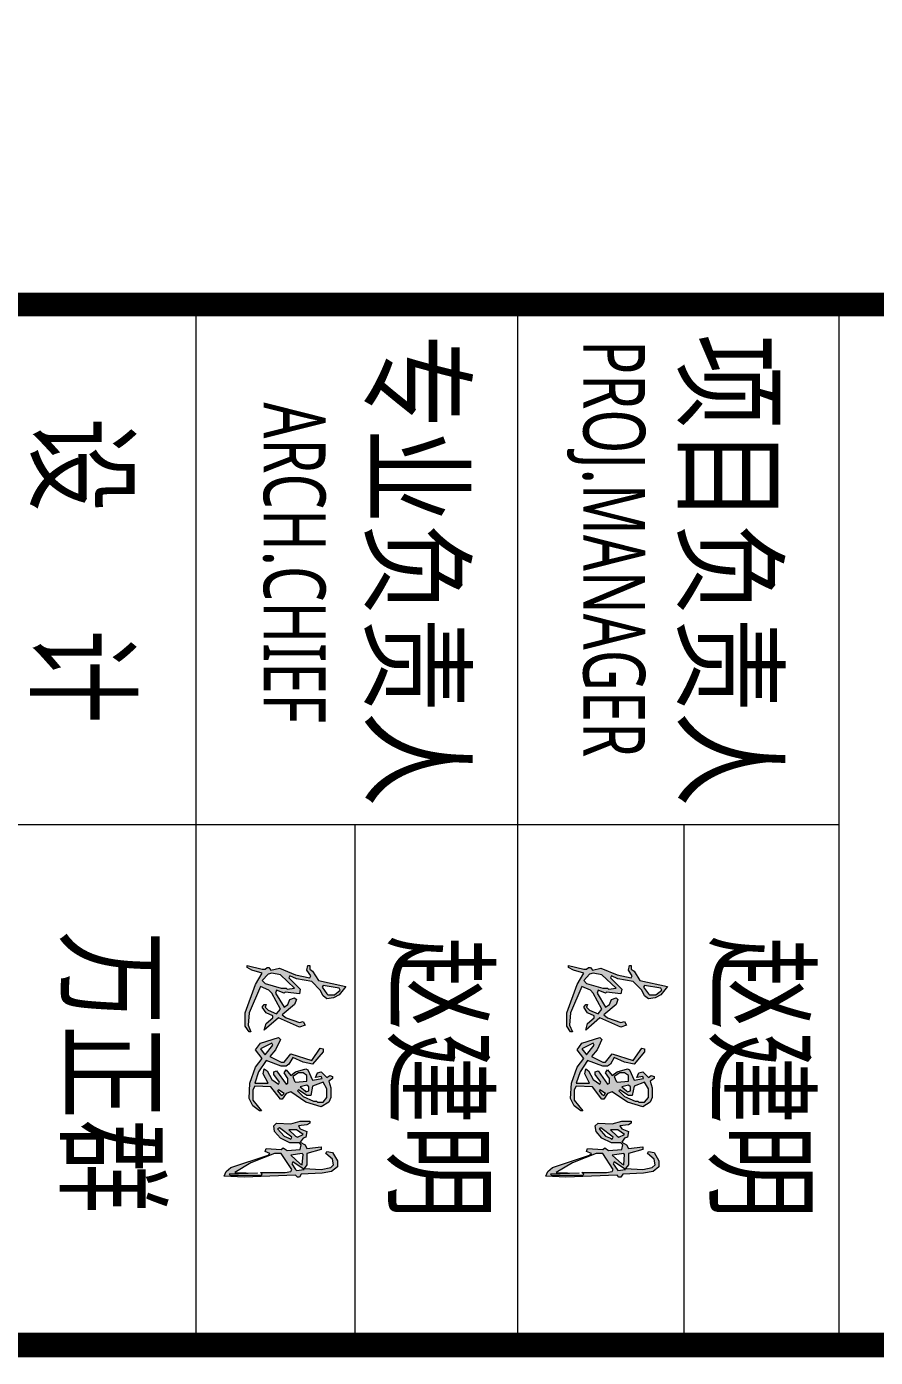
# Model space of a CAD drawing. Header units: inches. Extents: x -3733042 to -3643265, y 623859 to 997713.
# Drawn here: x -3716615 to -3711467, y 702138 to 710214 of the extents above; entities that cross this region are included whole.
import ezdxf
from ezdxf.enums import TextEntityAlignment as Align

# ---------------------------------------------------------------- set-up
doc = ezdxf.new("R2010")
doc.units = ezdxf.units.IN
doc.header["$LTSCALE"] = 1000
doc.header["$MEASUREMENT"] = 0
doc.linetypes.add('LENGSHUI', pattern=[22, 20, -1, 0, -1])
doc.layers.get('0').update_dxf_attribs({"lineweight": 18})
for name, color, linetype, lineweight in [('0-TK', 4, 'Continuous', 18), ('00签名', 7, 'LENGSHUI', 18), ('PUB_TITLE', 153, 'Continuous', 18)]:
    doc.layers.add(name, color=color, linetype=linetype, lineweight=lineweight)
doc.styles.add('-黑体', font='msyh.ttf', dxfattribs={"width": 0.7})

msp = doc.modelspace()

# ---------------------------------------------------------------- hatches: boundary and pattern name
at = {"layer": '00签名', "linetype": 'Continuous'}
h = msp.add_hatch(color=256, dxfattribs=at)
h.paths.add_polyline_path([(-3714833.9, 704366.3), (-3714816.6, 704331.7), (-3714793.6, 704314.4), (-3714753.3, 704320.2), (-3714718.7, 704337.5), (-3714678.4, 704389.3), (-3714845.4, 704423.9), (-3714880, 704481.5), (-3714897.3, 704493), (-3714897.3, 704516), (-3714908.8, 704516), (-3714914.5, 704487.2), (-3714891.5, 704452.7), (-3714897.3, 704441.2), (-3714983.7, 704458.4), (-3715081.6, 704498.8), (-3715133.4, 704487.2), (-3715144.9, 704504.5), (-3715156.5, 704504.5), (-3715168, 704493), (-3715185.3, 704493), (-3715277.4, 704516), (-3715277.4, 704504.5), (-3715248.6, 704487.2), (-3715185.3, 704470), (-3715225.6, 704400.8), (-3715288.9, 704228), (-3715288.9, 704147.4), (-3715265.9, 704112.8), (-3715254.4, 704112.8), (-3715271.7, 704153.2), (-3715265.9, 704228), (-3715196.8, 704389.3), (-3715144.9, 704366.3), (-3715127.7, 704349), (-3715075.8, 704251.1), (-3715098.9, 704222.3), (-3715150.7, 704245.3), (-3715168, 704262.6), (-3715162.2, 704279.9), (-3715173.7, 704279.9), (-3715185.3, 704262.6), (-3715162.2, 704228), (-3715121.9, 704210.8), (-3715121.9, 704199.2), (-3715162.2, 704164.7), (-3715173.7, 704124.4), (-3715087.3, 704199.2), (-3714960.6, 704141.6), (-3714926.1, 704153.2), (-3714937.6, 704176.2), (-3714960.6, 704170.4), (-3715041.3, 704199.2), (-3715064.3, 704216.5), (-3714989.4, 704279.9), (-3714977.9, 704308.7), (-3714989.4, 704320.2), (-3715018.2, 704308.7), (-3715029.7, 704279.9), (-3715052.8, 704262.6), (-3715104.6, 704349), (-3715098.9, 704366.3), (-3715052.8, 704349), (-3715047, 704354.8), (-3714960.6, 704343.2), (-3714954.9, 704372), (-3715024, 704441.2), (-3715018.2, 704452.7), (-3714977.9, 704435.4), (-3714885.7, 704418.1)], flags=0)
h.paths.add_polyline_path([(-3714816.6, 704395.1), (-3714718.7, 704377.8), (-3714712.9, 704366.3), (-3714747.5, 704337.5), (-3714787.8, 704337.5), (-3714793.6, 704343.2), (-3714822.4, 704383.6)], flags=0)
h.paths.add_polyline_path([(-3714989.4, 704377.8), (-3715035.5, 704372), (-3715041.3, 704377.8), (-3715070.1, 704377.8), (-3715168, 704406.6), (-3715185.3, 704423.9), (-3715150.7, 704464.2), (-3715127.7, 704470), (-3715075.8, 704458.4)], flags=0)
h = msp.add_hatch(color=256, dxfattribs=at)
h.paths.add_polyline_path([(-3712883.9, 704366.3), (-3712866.6, 704331.7), (-3712843.6, 704314.4), (-3712803.3, 704320.2), (-3712768.7, 704337.5), (-3712728.4, 704389.3), (-3712895.4, 704423.9), (-3712930, 704481.5), (-3712947.3, 704493), (-3712947.3, 704516), (-3712958.8, 704516), (-3712964.5, 704487.2), (-3712941.5, 704452.7), (-3712947.3, 704441.2), (-3713033.7, 704458.4), (-3713131.6, 704498.8), (-3713183.4, 704487.2), (-3713194.9, 704504.5), (-3713206.5, 704504.5), (-3713218, 704493), (-3713235.3, 704493), (-3713327.4, 704516), (-3713327.4, 704504.5), (-3713298.6, 704487.2), (-3713235.3, 704470), (-3713275.6, 704400.8), (-3713338.9, 704228), (-3713338.9, 704147.4), (-3713315.9, 704112.8), (-3713304.4, 704112.8), (-3713321.7, 704153.2), (-3713315.9, 704228), (-3713246.8, 704389.3), (-3713194.9, 704366.3), (-3713177.7, 704349), (-3713125.8, 704251.1), (-3713148.9, 704222.3), (-3713200.7, 704245.3), (-3713218, 704262.6), (-3713212.2, 704279.9), (-3713223.7, 704279.9), (-3713235.3, 704262.6), (-3713212.2, 704228), (-3713171.9, 704210.8), (-3713171.9, 704199.2), (-3713212.2, 704164.7), (-3713223.7, 704124.4), (-3713137.3, 704199.2), (-3713010.6, 704141.6), (-3712976.1, 704153.2), (-3712987.6, 704176.2), (-3713010.6, 704170.4), (-3713091.3, 704199.2), (-3713114.3, 704216.5), (-3713039.4, 704279.9), (-3713027.9, 704308.7), (-3713039.4, 704320.2), (-3713068.2, 704308.7), (-3713079.7, 704279.9), (-3713102.8, 704262.6), (-3713154.6, 704349), (-3713148.9, 704366.3), (-3713102.8, 704349), (-3713097, 704354.8), (-3713010.6, 704343.2), (-3713004.9, 704372), (-3713074, 704441.2), (-3713068.2, 704452.7), (-3713027.9, 704435.4), (-3712935.7, 704418.1)], flags=0)
h.paths.add_polyline_path([(-3712866.6, 704395.1), (-3712768.7, 704377.8), (-3712762.9, 704366.3), (-3712797.5, 704337.5), (-3712837.8, 704337.5), (-3712843.6, 704343.2), (-3712872.4, 704383.6)], flags=0)
h.paths.add_polyline_path([(-3713039.4, 704377.8), (-3713085.5, 704372), (-3713091.3, 704377.8), (-3713120.1, 704377.8), (-3713218, 704406.6), (-3713235.3, 704423.9), (-3713200.7, 704464.2), (-3713177.7, 704470), (-3713125.8, 704458.4)], flags=0)
h = msp.add_hatch(color=256, dxfattribs=at)
h.paths.add_polyline_path([(-3714782.1, 703686.6), (-3714770.5, 703715.4), (-3714770.5, 703773), (-3714782.1, 703813.3), (-3714759, 703830.6), (-3714759, 703842.1), (-3714776.3, 703847.9), (-3714793.6, 703836.4), (-3714828.1, 703870.9), (-3714851.2, 703865.2), (-3714862.7, 703836.4), (-3714828.1, 703842.1), (-3714822.4, 703830.6), (-3714880, 703819.1), (-3714908.8, 703882.4), (-3714920.3, 703888.2), (-3714983.7, 703870.9), (-3715012.5, 703847.9), (-3715041.3, 703882.4), (-3715052.8, 703865.2), (-3715029.7, 703830.6), (-3715029.7, 703801.8), (-3715041.3, 703796), (-3715098.9, 703876.7), (-3715116.1, 703870.9), (-3715116.1, 703853.6), (-3715081.6, 703807.6), (-3715087.3, 703796), (-3715127.7, 703824.8), (-3715156.5, 703876.7), (-3715173.7, 703888.2), (-3715179.5, 703859.4), (-3715150.7, 703801.8), (-3715231.3, 703801.8), (-3715208.3, 703870.9), (-3715162.2, 703940), (-3715070.1, 703905.5), (-3715041.3, 703905.5), (-3715024, 703917), (-3715000.9, 703957.3), (-3714937.6, 703928.5), (-3714880, 703917), (-3714816.6, 703991.9), (-3714816.6, 704009.2), (-3714833.9, 704014.9), (-3714885.7, 703940), (-3715012.5, 703980.4), (-3715052.8, 703928.5), (-3715070.1, 703928.5), (-3715139.2, 703963.1), (-3715104.6, 704003.4), (-3715075.8, 704066.8), (-3715087.3, 704078.3), (-3715196.8, 704043.7), (-3715225.6, 704003.4), (-3715185.3, 703951.6), (-3715225.6, 703899.7), (-3715260.1, 703801.8), (-3715265.9, 703709.6), (-3715242.9, 703663.6), (-3715202.5, 703634.8), (-3715191, 703634.8), (-3715242.9, 703698.1), (-3715242.9, 703761.5), (-3715231.3, 703784.5), (-3715133.4, 703778.8), (-3715075.8, 703703.9), (-3715064.3, 703703.9), (-3715041.3, 703738.4), (-3715012.5, 703750), (-3714920.3, 703686.6), (-3714828.1, 703657.8)], flags=0)
h.paths.add_polyline_path([(-3714816.6, 703807.6), (-3714793.6, 703767.2), (-3714793.6, 703715.4), (-3714816.6, 703686.6), (-3714851.2, 703686.6), (-3714856.9, 703692.4), (-3714874.2, 703692.4), (-3714937.6, 703721.2), (-3714972.1, 703755.7), (-3714966.4, 703761.5), (-3714914.5, 703726.9), (-3714891.5, 703726.9), (-3714880, 703784.5)], flags=0)
h.paths.add_polyline_path([(-3714914.5, 703813.3), (-3714983.7, 703807.6), (-3714989.4, 703813.3), (-3715000.9, 703842.1), (-3714966.4, 703865.2), (-3714937.6, 703865.2), (-3714914.5, 703847.9)], flags=0)
h.paths.add_polyline_path([(-3714903, 703778.8), (-3714903, 703755.7), (-3714920.3, 703750), (-3714926.1, 703755.7), (-3714954.9, 703778.8), (-3714914.5, 703790.3)], flags=0)
h.paths.add_polyline_path([(-3715052.8, 703738.4), (-3715064.3, 703726.9), (-3715075.8, 703732.7), (-3715093.1, 703755.7), (-3715087.3, 703761.5)], flags=0)
h.paths.add_polyline_path([(-3715121.9, 704032.2), (-3715168, 703974.6), (-3715173.7, 703980.4), (-3715196.8, 704009.2), (-3715127.7, 704043.7)], flags=0)
h.paths.add_polyline_path([(-3714828.1, 703398.6), (-3714828.1, 703415.9), (-3714914.5, 703404.4), (-3714926.1, 703427.4), (-3714954.9, 703444.7), (-3714937.6, 703467.7), (-3714920.3, 703473.5), (-3714914.5, 703508), (-3714954.9, 703525.3), (-3714966.4, 703542.6), (-3714914.5, 703548.4), (-3714897.3, 703559.9), (-3714897.3, 703571.4), (-3714954.9, 703571.4), (-3715012.5, 703554.1), (-3715098.9, 703559.9), (-3715116.1, 703542.6), (-3715110.4, 703508), (-3715075.8, 703467.7), (-3715018.2, 703438.9), (-3714960.6, 703438.9), (-3714949.1, 703427.4), (-3714954.9, 703398.6), (-3715035.5, 703392.8), (-3715058.5, 703410.1), (-3715070.1, 703398.6), (-3715162.2, 703404.4), (-3715168, 703387.1), (-3715139.2, 703375.6), (-3715150.7, 703364), (-3715375.3, 703289.2), (-3715404.1, 703266.1), (-3715415.7, 703237.3), (-3715294.7, 703231.6), (-3714983.7, 703243.1), (-3714972.1, 703231.6), (-3714960.6, 703231.6), (-3714949.1, 703248.8), (-3714822.4, 703254.6), (-3714764.8, 703266.1), (-3714730.2, 703294.9), (-3714730.2, 703329.5), (-3714759, 703381.3), (-3714793.6, 703387.1), (-3714799.3, 703375.6), (-3714759, 703341), (-3714753.3, 703306.4), (-3714770.5, 703289.2), (-3714828.1, 703277.6), (-3714931.8, 703283.4), (-3714914.5, 703306.4), (-3714914.5, 703375.6)], flags=0)
h.paths.add_polyline_path([(-3714937.6, 703369.8), (-3714943.3, 703306.4), (-3714954.9, 703312.2), (-3715012.5, 703364), (-3714943.3, 703375.6)], flags=0)
h.paths.add_polyline_path([(-3714972.1, 703473.5), (-3714983.7, 703479.2), (-3715024, 703519.6), (-3714977.9, 703519.6), (-3714937.6, 703490.8)], flags=0)
h.paths.add_polyline_path([(-3714931.8, 703277.6), (-3714977.9, 703271.9), (-3714983.7, 703277.6), (-3715006.7, 703312.2), (-3715000.9, 703323.7)], flags=0)
h.paths.add_polyline_path([(-3715012.5, 703462), (-3715024, 703467.7), (-3715052.8, 703479.2), (-3715093.1, 703525.3), (-3715081.6, 703531.1), (-3715006.7, 703473.5)], flags=0)
h.paths.add_polyline_path([(-3715006.7, 703277.6), (-3715012.5, 703266.1), (-3715047, 703260.4), (-3715196.8, 703260.4), (-3715185.3, 703248.8), (-3715191, 703243.1), (-3715381.1, 703243.1), (-3715386.9, 703248.8), (-3715214.1, 703254.6), (-3715352.3, 703260.4), (-3715254.4, 703318), (-3715110.4, 703375.6), (-3715070.1, 703375.6)], flags=0)
h = msp.add_hatch(color=256, dxfattribs=at)
h.paths.add_polyline_path([(-3712832.1, 703686.6), (-3712820.5, 703715.4), (-3712820.5, 703773), (-3712832.1, 703813.3), (-3712809, 703830.6), (-3712809, 703842.1), (-3712826.3, 703847.9), (-3712843.6, 703836.4), (-3712878.1, 703870.9), (-3712901.2, 703865.2), (-3712912.7, 703836.4), (-3712878.1, 703842.1), (-3712872.4, 703830.6), (-3712930, 703819.1), (-3712958.8, 703882.4), (-3712970.3, 703888.2), (-3713033.7, 703870.9), (-3713062.5, 703847.9), (-3713091.3, 703882.4), (-3713102.8, 703865.2), (-3713079.7, 703830.6), (-3713079.7, 703801.8), (-3713091.3, 703796), (-3713148.9, 703876.7), (-3713166.1, 703870.9), (-3713166.1, 703853.6), (-3713131.6, 703807.6), (-3713137.3, 703796), (-3713177.7, 703824.8), (-3713206.5, 703876.7), (-3713223.7, 703888.2), (-3713229.5, 703859.4), (-3713200.7, 703801.8), (-3713281.3, 703801.8), (-3713258.3, 703870.9), (-3713212.2, 703940), (-3713120.1, 703905.5), (-3713091.3, 703905.5), (-3713074, 703917), (-3713050.9, 703957.3), (-3712987.6, 703928.5), (-3712930, 703917), (-3712866.6, 703991.9), (-3712866.6, 704009.2), (-3712883.9, 704014.9), (-3712935.7, 703940), (-3713062.5, 703980.4), (-3713102.8, 703928.5), (-3713120.1, 703928.5), (-3713189.2, 703963.1), (-3713154.6, 704003.4), (-3713125.8, 704066.8), (-3713137.3, 704078.3), (-3713246.8, 704043.7), (-3713275.6, 704003.4), (-3713235.3, 703951.6), (-3713275.6, 703899.7), (-3713310.1, 703801.8), (-3713315.9, 703709.6), (-3713292.9, 703663.6), (-3713252.5, 703634.8), (-3713241, 703634.8), (-3713292.9, 703698.1), (-3713292.9, 703761.5), (-3713281.3, 703784.5), (-3713183.4, 703778.8), (-3713125.8, 703703.9), (-3713114.3, 703703.9), (-3713091.3, 703738.4), (-3713062.5, 703750), (-3712970.3, 703686.6), (-3712878.1, 703657.8)], flags=0)
h.paths.add_polyline_path([(-3712866.6, 703807.6), (-3712843.6, 703767.2), (-3712843.6, 703715.4), (-3712866.6, 703686.6), (-3712901.2, 703686.6), (-3712906.9, 703692.4), (-3712924.2, 703692.4), (-3712987.6, 703721.2), (-3713022.1, 703755.7), (-3713016.4, 703761.5), (-3712964.5, 703726.9), (-3712941.5, 703726.9), (-3712930, 703784.5)], flags=0)
h.paths.add_polyline_path([(-3712964.5, 703813.3), (-3713033.7, 703807.6), (-3713039.4, 703813.3), (-3713050.9, 703842.1), (-3713016.4, 703865.2), (-3712987.6, 703865.2), (-3712964.5, 703847.9)], flags=0)
h.paths.add_polyline_path([(-3712953, 703778.8), (-3712953, 703755.7), (-3712970.3, 703750), (-3712976.1, 703755.7), (-3713004.9, 703778.8), (-3712964.5, 703790.3)], flags=0)
h.paths.add_polyline_path([(-3713102.8, 703738.4), (-3713114.3, 703726.9), (-3713125.8, 703732.7), (-3713143.1, 703755.7), (-3713137.3, 703761.5)], flags=0)
h.paths.add_polyline_path([(-3713171.9, 704032.2), (-3713218, 703974.6), (-3713223.7, 703980.4), (-3713246.8, 704009.2), (-3713177.7, 704043.7)], flags=0)
h.paths.add_polyline_path([(-3712878.1, 703398.6), (-3712878.1, 703415.9), (-3712964.5, 703404.4), (-3712976.1, 703427.4), (-3713004.9, 703444.7), (-3712987.6, 703467.7), (-3712970.3, 703473.5), (-3712964.5, 703508), (-3713004.9, 703525.3), (-3713016.4, 703542.6), (-3712964.5, 703548.4), (-3712947.3, 703559.9), (-3712947.3, 703571.4), (-3713004.9, 703571.4), (-3713062.5, 703554.1), (-3713148.9, 703559.9), (-3713166.1, 703542.6), (-3713160.4, 703508), (-3713125.8, 703467.7), (-3713068.2, 703438.9), (-3713010.6, 703438.9), (-3712999.1, 703427.4), (-3713004.9, 703398.6), (-3713085.5, 703392.8), (-3713108.5, 703410.1), (-3713120.1, 703398.6), (-3713212.2, 703404.4), (-3713218, 703387.1), (-3713189.2, 703375.6), (-3713200.7, 703364), (-3713425.3, 703289.2), (-3713454.1, 703266.1), (-3713465.7, 703237.3), (-3713344.7, 703231.6), (-3713033.7, 703243.1), (-3713022.1, 703231.6), (-3713010.6, 703231.6), (-3712999.1, 703248.8), (-3712872.4, 703254.6), (-3712814.8, 703266.1), (-3712780.2, 703294.9), (-3712780.2, 703329.5), (-3712809, 703381.3), (-3712843.6, 703387.1), (-3712849.3, 703375.6), (-3712809, 703341), (-3712803.3, 703306.4), (-3712820.5, 703289.2), (-3712878.1, 703277.6), (-3712981.8, 703283.4), (-3712964.5, 703306.4), (-3712964.5, 703375.6)], flags=0)
h.paths.add_polyline_path([(-3712987.6, 703369.8), (-3712993.3, 703306.4), (-3713004.9, 703312.2), (-3713062.5, 703364), (-3712993.3, 703375.6)], flags=0)
h.paths.add_polyline_path([(-3713022.1, 703473.5), (-3713033.7, 703479.2), (-3713074, 703519.6), (-3713027.9, 703519.6), (-3712987.6, 703490.8)], flags=0)
h.paths.add_polyline_path([(-3712981.8, 703277.6), (-3713027.9, 703271.9), (-3713033.7, 703277.6), (-3713056.7, 703312.2), (-3713050.9, 703323.7)], flags=0)
h.paths.add_polyline_path([(-3713062.5, 703462), (-3713074, 703467.7), (-3713102.8, 703479.2), (-3713143.1, 703525.3), (-3713131.6, 703531.1), (-3713056.7, 703473.5)], flags=0)
h.paths.add_polyline_path([(-3713056.7, 703277.6), (-3713062.5, 703266.1), (-3713097, 703260.4), (-3713246.8, 703260.4), (-3713235.3, 703248.8), (-3713241, 703243.1), (-3713431.1, 703243.1), (-3713436.9, 703248.8), (-3713264.1, 703254.6), (-3713402.3, 703260.4), (-3713304.4, 703318), (-3713160.4, 703375.6), (-3713120.1, 703375.6)], flags=0)

# ---------------------------------------------------------------- linework, layer by layer
at = {"layer": '0-TK'}
msp.add_lwpolyline([(-3730864.6, 708526.8, 144, 144, 0), (-3670864.6, 708526.8, 144, 144, 0)], format="xyseb", dxfattribs=at)
at = {"layer": '00签名', "linetype": 'Continuous'}
for points in [[(-3715254.4, 704112.8), (-3715265.9, 704112.8), (-3715288.9, 704147.4), (-3715288.9, 704228), (-3715225.6, 704400.8), (-3715185.3, 704470), (-3715248.6, 704487.2), (-3715277.4, 704504.5), (-3715277.4, 704516), (-3715185.3, 704493), (-3715168, 704493), (-3715156.5, 704504.5), (-3715144.9, 704504.5), (-3715133.4, 704487.2), (-3715081.6, 704498.8), (-3714983.7, 704458.4), (-3714897.3, 704441.2), (-3714891.5, 704452.7), (-3714914.5, 704487.2), (-3714908.8, 704516), (-3714897.3, 704516), (-3714897.3, 704493), (-3714880, 704481.5), (-3714845.4, 704423.9), (-3714678.4, 704389.3), (-3714718.7, 704337.5), (-3714753.3, 704320.2), (-3714793.6, 704314.4), (-3714816.6, 704331.7), (-3714833.9, 704366.3), (-3714885.7, 704418.1), (-3714977.9, 704435.4), (-3715018.2, 704452.7), (-3715024, 704441.2), (-3714954.9, 704372), (-3714960.6, 704343.2), (-3715047, 704354.8), (-3715052.8, 704349), (-3715098.9, 704366.3), (-3715104.6, 704349), (-3715052.8, 704262.6), (-3715029.7, 704279.9), (-3715018.2, 704308.7), (-3714989.4, 704320.2), (-3714977.9, 704308.7), (-3714989.4, 704279.9), (-3715064.3, 704216.5), (-3715041.3, 704199.2), (-3714960.6, 704170.4), (-3714937.6, 704176.2), (-3714926.1, 704153.2), (-3714960.6, 704141.6), (-3715087.3, 704199.2), (-3715173.7, 704124.4), (-3715162.2, 704164.7), (-3715121.9, 704199.2), (-3715121.9, 704210.8), (-3715162.2, 704228), (-3715185.3, 704262.6), (-3715173.7, 704279.9), (-3715162.2, 704279.9), (-3715168, 704262.6), (-3715150.7, 704245.3), (-3715098.9, 704222.3), (-3715075.8, 704251.1), (-3715127.7, 704349), (-3715144.9, 704366.3), (-3715196.8, 704389.3), (-3715265.9, 704228), (-3715271.7, 704153.2), (-3715254.4, 704112.8)], [(-3713304.4, 704112.8), (-3713315.9, 704112.8), (-3713338.9, 704147.4), (-3713338.9, 704228), (-3713275.6, 704400.8), (-3713235.3, 704470), (-3713298.6, 704487.2), (-3713327.4, 704504.5), (-3713327.4, 704516), (-3713235.3, 704493), (-3713218, 704493), (-3713206.5, 704504.5), (-3713194.9, 704504.5), (-3713183.4, 704487.2), (-3713131.6, 704498.8), (-3713033.7, 704458.4), (-3712947.3, 704441.2), (-3712941.5, 704452.7), (-3712964.5, 704487.2), (-3712958.8, 704516), (-3712947.3, 704516), (-3712947.3, 704493), (-3712930, 704481.5), (-3712895.4, 704423.9), (-3712728.4, 704389.3), (-3712768.7, 704337.5), (-3712803.3, 704320.2), (-3712843.6, 704314.4), (-3712866.6, 704331.7), (-3712883.9, 704366.3), (-3712935.7, 704418.1), (-3713027.9, 704435.4), (-3713068.2, 704452.7), (-3713074, 704441.2), (-3713004.9, 704372), (-3713010.6, 704343.2), (-3713097, 704354.8), (-3713102.8, 704349), (-3713148.9, 704366.3), (-3713154.6, 704349), (-3713102.8, 704262.6), (-3713079.7, 704279.9), (-3713068.2, 704308.7), (-3713039.4, 704320.2), (-3713027.9, 704308.7), (-3713039.4, 704279.9), (-3713114.3, 704216.5), (-3713091.3, 704199.2), (-3713010.6, 704170.4), (-3712987.6, 704176.2), (-3712976.1, 704153.2), (-3713010.6, 704141.6), (-3713137.3, 704199.2), (-3713223.7, 704124.4), (-3713212.2, 704164.7), (-3713171.9, 704199.2), (-3713171.9, 704210.8), (-3713212.2, 704228), (-3713235.3, 704262.6), (-3713223.7, 704279.9), (-3713212.2, 704279.9), (-3713218, 704262.6), (-3713200.7, 704245.3), (-3713148.9, 704222.3), (-3713125.8, 704251.1), (-3713177.7, 704349), (-3713194.9, 704366.3), (-3713246.8, 704389.3), (-3713315.9, 704228), (-3713321.7, 704153.2), (-3713304.4, 704112.8)], [(-3715041.3, 704377.8), (-3715035.5, 704372), (-3714989.4, 704377.8), (-3715075.8, 704458.4), (-3715127.7, 704470), (-3715150.7, 704464.2), (-3715185.3, 704423.9), (-3715168, 704406.6), (-3715070.1, 704377.8), (-3715041.3, 704377.8)], [(-3713091.3, 704377.8), (-3713085.5, 704372), (-3713039.4, 704377.8), (-3713125.8, 704458.4), (-3713177.7, 704470), (-3713200.7, 704464.2), (-3713235.3, 704423.9), (-3713218, 704406.6), (-3713120.1, 704377.8), (-3713091.3, 704377.8)], [(-3714793.6, 704343.2), (-3714787.8, 704337.5), (-3714747.5, 704337.5), (-3714712.9, 704366.3), (-3714718.7, 704377.8), (-3714816.6, 704395.1), (-3714822.4, 704383.6), (-3714793.6, 704343.2)], [(-3712843.6, 704343.2), (-3712837.8, 704337.5), (-3712797.5, 704337.5), (-3712762.9, 704366.3), (-3712768.7, 704377.8), (-3712866.6, 704395.1), (-3712872.4, 704383.6), (-3712843.6, 704343.2)], [(-3715191, 703634.8), (-3715202.5, 703634.8), (-3715242.9, 703663.6), (-3715265.9, 703709.6), (-3715260.1, 703801.8), (-3715225.6, 703899.7), (-3715185.3, 703951.6), (-3715225.6, 704003.4), (-3715196.8, 704043.7), (-3715087.3, 704078.3), (-3715075.8, 704066.8), (-3715104.6, 704003.4), (-3715139.2, 703963.1), (-3715070.1, 703928.5), (-3715052.8, 703928.5), (-3715012.5, 703980.4), (-3714885.7, 703940), (-3714833.9, 704014.9), (-3714816.6, 704009.2), (-3714816.6, 703991.9), (-3714880, 703917), (-3714937.6, 703928.5), (-3715000.9, 703957.3), (-3715024, 703917), (-3715041.3, 703905.5), (-3715070.1, 703905.5), (-3715162.2, 703940), (-3715208.3, 703870.9), (-3715231.3, 703801.8), (-3715150.7, 703801.8), (-3715179.5, 703859.4), (-3715173.7, 703888.2), (-3715156.5, 703876.7), (-3715127.7, 703824.8), (-3715087.3, 703796), (-3715081.6, 703807.6), (-3715116.1, 703853.6), (-3715116.1, 703870.9), (-3715098.9, 703876.7), (-3715041.3, 703796), (-3715029.7, 703801.8), (-3715029.7, 703830.6), (-3715052.8, 703865.2), (-3715041.3, 703882.4), (-3715012.5, 703847.9), (-3714983.7, 703870.9), (-3714920.3, 703888.2), (-3714908.8, 703882.4), (-3714880, 703819.1), (-3714822.4, 703830.6), (-3714828.1, 703842.1), (-3714862.7, 703836.4), (-3714851.2, 703865.2), (-3714828.1, 703870.9), (-3714793.6, 703836.4), (-3714776.3, 703847.9), (-3714759, 703842.1), (-3714759, 703830.6), (-3714782.1, 703813.3), (-3714770.5, 703773), (-3714770.5, 703715.4), (-3714782.1, 703686.6), (-3714828.1, 703657.8), (-3714920.3, 703686.6), (-3715012.5, 703750), (-3715041.3, 703738.4), (-3715064.3, 703703.9), (-3715075.8, 703703.9), (-3715133.4, 703778.8), (-3715231.3, 703784.5), (-3715242.9, 703761.5), (-3715242.9, 703698.1), (-3715191, 703634.8)], [(-3715173.7, 703980.4), (-3715168, 703974.6), (-3715121.9, 704032.2), (-3715127.7, 704043.7), (-3715196.8, 704009.2), (-3715173.7, 703980.4)], [(-3713241, 703634.8), (-3713252.5, 703634.8), (-3713292.9, 703663.6), (-3713315.9, 703709.6), (-3713310.1, 703801.8), (-3713275.6, 703899.7), (-3713235.3, 703951.6), (-3713275.6, 704003.4), (-3713246.8, 704043.7), (-3713137.3, 704078.3), (-3713125.8, 704066.8), (-3713154.6, 704003.4), (-3713189.2, 703963.1), (-3713120.1, 703928.5), (-3713102.8, 703928.5), (-3713062.5, 703980.4), (-3712935.7, 703940), (-3712883.9, 704014.9), (-3712866.6, 704009.2), (-3712866.6, 703991.9), (-3712930, 703917), (-3712987.6, 703928.5), (-3713050.9, 703957.3), (-3713074, 703917), (-3713091.3, 703905.5), (-3713120.1, 703905.5), (-3713212.2, 703940), (-3713258.3, 703870.9), (-3713281.3, 703801.8), (-3713200.7, 703801.8), (-3713229.5, 703859.4), (-3713223.7, 703888.2), (-3713206.5, 703876.7), (-3713177.7, 703824.8), (-3713137.3, 703796), (-3713131.6, 703807.6), (-3713166.1, 703853.6), (-3713166.1, 703870.9), (-3713148.9, 703876.7), (-3713091.3, 703796), (-3713079.7, 703801.8), (-3713079.7, 703830.6), (-3713102.8, 703865.2), (-3713091.3, 703882.4), (-3713062.5, 703847.9), (-3713033.7, 703870.9), (-3712970.3, 703888.2), (-3712958.8, 703882.4), (-3712930, 703819.1), (-3712872.4, 703830.6), (-3712878.1, 703842.1), (-3712912.7, 703836.4), (-3712901.2, 703865.2), (-3712878.1, 703870.9), (-3712843.6, 703836.4), (-3712826.3, 703847.9), (-3712809, 703842.1), (-3712809, 703830.6), (-3712832.1, 703813.3), (-3712820.5, 703773), (-3712820.5, 703715.4), (-3712832.1, 703686.6), (-3712878.1, 703657.8), (-3712970.3, 703686.6), (-3713062.5, 703750), (-3713091.3, 703738.4), (-3713114.3, 703703.9), (-3713125.8, 703703.9), (-3713183.4, 703778.8), (-3713281.3, 703784.5), (-3713292.9, 703761.5), (-3713292.9, 703698.1), (-3713241, 703634.8)], [(-3713223.7, 703980.4), (-3713218, 703974.6), (-3713171.9, 704032.2), (-3713177.7, 704043.7), (-3713246.8, 704009.2), (-3713223.7, 703980.4)], [(-3714989.4, 703813.3), (-3714983.7, 703807.6), (-3714914.5, 703813.3), (-3714914.5, 703847.9), (-3714937.6, 703865.2), (-3714966.4, 703865.2), (-3715000.9, 703842.1), (-3714989.4, 703813.3)], [(-3713039.4, 703813.3), (-3713033.7, 703807.6), (-3712964.5, 703813.3), (-3712964.5, 703847.9), (-3712987.6, 703865.2), (-3713016.4, 703865.2), (-3713050.9, 703842.1), (-3713039.4, 703813.3)], [(-3714856.9, 703692.4), (-3714851.2, 703686.6), (-3714816.6, 703686.6), (-3714793.6, 703715.4), (-3714793.6, 703767.2), (-3714816.6, 703807.6), (-3714880, 703784.5), (-3714891.5, 703726.9), (-3714914.5, 703726.9), (-3714966.4, 703761.5), (-3714972.1, 703755.7), (-3714937.6, 703721.2), (-3714874.2, 703692.4), (-3714856.9, 703692.4)], [(-3714926.1, 703755.7), (-3714920.3, 703750), (-3714903, 703755.7), (-3714903, 703778.8), (-3714914.5, 703790.3), (-3714954.9, 703778.8), (-3714926.1, 703755.7)], [(-3712906.9, 703692.4), (-3712901.2, 703686.6), (-3712866.6, 703686.6), (-3712843.6, 703715.4), (-3712843.6, 703767.2), (-3712866.6, 703807.6), (-3712930, 703784.5), (-3712941.5, 703726.9), (-3712964.5, 703726.9), (-3713016.4, 703761.5), (-3713022.1, 703755.7), (-3712987.6, 703721.2), (-3712924.2, 703692.4), (-3712906.9, 703692.4)], [(-3712976.1, 703755.7), (-3712970.3, 703750), (-3712953, 703755.7), (-3712953, 703778.8), (-3712964.5, 703790.3), (-3713004.9, 703778.8), (-3712976.1, 703755.7)], [(-3715075.8, 703732.7), (-3715064.3, 703726.9), (-3715052.8, 703738.4), (-3715087.3, 703761.5), (-3715093.1, 703755.7), (-3715075.8, 703732.7)], [(-3713125.8, 703732.7), (-3713114.3, 703726.9), (-3713102.8, 703738.4), (-3713137.3, 703761.5), (-3713143.1, 703755.7), (-3713125.8, 703732.7)], [(-3714960.6, 703231.6), (-3714972.1, 703231.6), (-3714983.7, 703243.1), (-3715294.7, 703231.6), (-3715415.7, 703237.3), (-3715404.1, 703266.1), (-3715375.3, 703289.2), (-3715150.7, 703364), (-3715139.2, 703375.6), (-3715168, 703387.1), (-3715162.2, 703404.4), (-3715070.1, 703398.6), (-3715058.5, 703410.1), (-3715035.5, 703392.8), (-3714954.9, 703398.6), (-3714949.1, 703427.4), (-3714960.6, 703438.9), (-3715018.2, 703438.9), (-3715075.8, 703467.7), (-3715110.4, 703508), (-3715116.1, 703542.6), (-3715098.9, 703559.9), (-3715012.5, 703554.1), (-3714954.9, 703571.4), (-3714897.3, 703571.4), (-3714897.3, 703559.9), (-3714914.5, 703548.4), (-3714966.4, 703542.6), (-3714954.9, 703525.3), (-3714914.5, 703508), (-3714920.3, 703473.5), (-3714937.6, 703467.7), (-3714954.9, 703444.7), (-3714926.1, 703427.4), (-3714914.5, 703404.4), (-3714828.1, 703415.9), (-3714828.1, 703398.6), (-3714914.5, 703375.6), (-3714914.5, 703306.4), (-3714931.8, 703283.4), (-3714828.1, 703277.6), (-3714770.5, 703289.2), (-3714753.3, 703306.4), (-3714759, 703341), (-3714799.3, 703375.6), (-3714793.6, 703387.1), (-3714759, 703381.3), (-3714730.2, 703329.5), (-3714730.2, 703294.9), (-3714764.8, 703266.1), (-3714822.4, 703254.6), (-3714949.1, 703248.8), (-3714960.6, 703231.6)], [(-3713010.6, 703231.6), (-3713022.1, 703231.6), (-3713033.7, 703243.1), (-3713344.7, 703231.6), (-3713465.7, 703237.3), (-3713454.1, 703266.1), (-3713425.3, 703289.2), (-3713200.7, 703364), (-3713189.2, 703375.6), (-3713218, 703387.1), (-3713212.2, 703404.4), (-3713120.1, 703398.6), (-3713108.5, 703410.1), (-3713085.5, 703392.8), (-3713004.9, 703398.6), (-3712999.1, 703427.4), (-3713010.6, 703438.9), (-3713068.2, 703438.9), (-3713125.8, 703467.7), (-3713160.4, 703508), (-3713166.1, 703542.6), (-3713148.9, 703559.9), (-3713062.5, 703554.1), (-3713004.9, 703571.4), (-3712947.3, 703571.4), (-3712947.3, 703559.9), (-3712964.5, 703548.4), (-3713016.4, 703542.6), (-3713004.9, 703525.3), (-3712964.5, 703508), (-3712970.3, 703473.5), (-3712987.6, 703467.7), (-3713004.9, 703444.7), (-3712976.1, 703427.4), (-3712964.5, 703404.4), (-3712878.1, 703415.9), (-3712878.1, 703398.6), (-3712964.5, 703375.6), (-3712964.5, 703306.4), (-3712981.8, 703283.4), (-3712878.1, 703277.6), (-3712820.5, 703289.2), (-3712803.3, 703306.4), (-3712809, 703341), (-3712849.3, 703375.6), (-3712843.6, 703387.1), (-3712809, 703381.3), (-3712780.2, 703329.5), (-3712780.2, 703294.9), (-3712814.8, 703266.1), (-3712872.4, 703254.6), (-3712999.1, 703248.8), (-3713010.6, 703231.6)], [(-3715024, 703467.7), (-3715012.5, 703462), (-3715006.7, 703473.5), (-3715081.6, 703531.1), (-3715093.1, 703525.3), (-3715052.8, 703479.2), (-3715024, 703467.7)], [(-3714983.7, 703479.2), (-3714972.1, 703473.5), (-3714937.6, 703490.8), (-3714977.9, 703519.6), (-3715024, 703519.6), (-3714983.7, 703479.2)], [(-3713074, 703467.7), (-3713062.5, 703462), (-3713056.7, 703473.5), (-3713131.6, 703531.1), (-3713143.1, 703525.3), (-3713102.8, 703479.2), (-3713074, 703467.7)], [(-3713033.7, 703479.2), (-3713022.1, 703473.5), (-3712987.6, 703490.8), (-3713027.9, 703519.6), (-3713074, 703519.6), (-3713033.7, 703479.2)], [(-3715386.9, 703248.8), (-3715381.1, 703243.1), (-3715191, 703243.1), (-3715185.3, 703248.8), (-3715196.8, 703260.4), (-3715047, 703260.4), (-3715012.5, 703266.1), (-3715006.7, 703277.6), (-3715070.1, 703375.6), (-3715110.4, 703375.6), (-3715254.4, 703318), (-3715352.3, 703260.4), (-3715214.1, 703254.6), (-3715386.9, 703248.8)], [(-3714954.9, 703312.2), (-3714943.3, 703306.4), (-3714937.6, 703369.8), (-3714943.3, 703375.6), (-3715012.5, 703364), (-3714954.9, 703312.2)], [(-3713436.9, 703248.8), (-3713431.1, 703243.1), (-3713241, 703243.1), (-3713235.3, 703248.8), (-3713246.8, 703260.4), (-3713097, 703260.4), (-3713062.5, 703266.1), (-3713056.7, 703277.6), (-3713120.1, 703375.6), (-3713160.4, 703375.6), (-3713304.4, 703318), (-3713402.3, 703260.4), (-3713264.1, 703254.6), (-3713436.9, 703248.8)], [(-3713004.9, 703312.2), (-3712993.3, 703306.4), (-3712987.6, 703369.8), (-3712993.3, 703375.6), (-3713062.5, 703364), (-3713004.9, 703312.2)], [(-3714983.7, 703277.6), (-3714977.9, 703271.9), (-3714931.8, 703277.6), (-3715000.9, 703323.7), (-3715006.7, 703312.2), (-3714983.7, 703277.6)], [(-3713033.7, 703277.6), (-3713027.9, 703271.9), (-3712981.8, 703277.6), (-3713050.9, 703323.7), (-3713056.7, 703312.2), (-3713033.7, 703277.6)]]:
    msp.add_lwpolyline(points, dxfattribs=at)
at = {"layer": 'PUB_TITLE'}
for p, q in [((-3715588.4, 708526.8), (-3715588.4, 702212.6)), ((-3713638.4, 708526.8), (-3713638.4, 702212.6)), ((-3711688.4, 708526.8), (-3711688.4, 702212.6)), ((-3711688.4, 708526.8), (-3711688.4, 702212.6)), ((-3711688.4, 708526.8), (-3711688.4, 702212.6)), ((-3711688.4, 705369.7), (-3730864.6, 705369.7)), ((-3714623.5, 705369.7), (-3714623.5, 702212.6)), ((-3712628.5, 705369.7), (-3712628.5, 702212.6))]:
    msp.add_line(p, q, dxfattribs=at)
msp.add_lwpolyline([(-3730864.6, 702212.6, 150, 150, 0), (-3670864.6, 702212.6, 150, 150, 0), (-3670864.6, 786062.6, 150, 150, 0), (-3730864.6, 786062.6, 150, 150, 0)], format="xyseb", close=True, dxfattribs=at)

# ---------------------------------------------------------------- texts
at = {"style": '-黑体'}
for s, height, width, p in [('专业负责人', 525, 0.8, (-3714247.1, 708346.8)), ('项目负责人', 525, 0.8, (-3712350.4, 708346.8)), ('PROJ.MANAGER', 375, 0.7, (-3713050.7, 708310.8)), ('ARCH.CHIEF', 375, 0.7, (-3714989.2, 707933.4)), ('万正群', 525, 0.8, (-3716093.1, 704729.1)), ('赵建明', 525, 0.8, (-3714105.5, 704696.8)), ('赵建明', 525, 0.8, (-3712155.5, 704696.8))]:
    msp.add_text(s, height=height, rotation=270, dxfattribs=dict(at, width=width)).set_placement(p, align=Align.MIDDLE_LEFT)
at = {"insert": (-3716303.3, 707840.5), "char_height": 525, "width": 2865.051, "attachment_point": 4, "rotation": 270, "style": '-黑体'}
msp.add_mtext('{\\W0.8;设     计}', dxfattribs=at)

doc.saveas('drawing.dxf')
